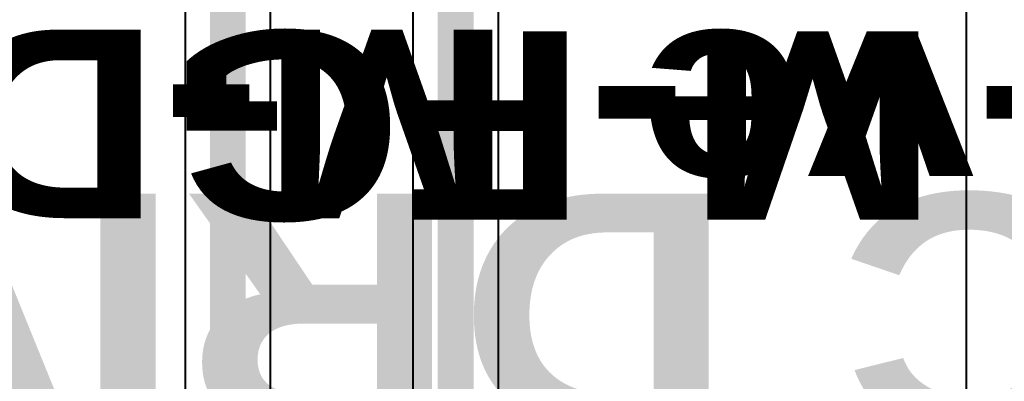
# Model space of a CAD drawing. Header units: inches. Extents: x -3 to 5259, y -3 to 5282.
# Drawn here: x 92.48 to 102.91, y 92.75 to 96.58 of the extents above; entities that cross this region are included whole.
import ezdxf

# ---------------------------------------------------------------- set-up
doc = ezdxf.new("R2010")
doc.units = ezdxf.units.IN
doc.layers.add('Top Layer', color=1, linetype='Continuous')
doc.layers.add('Top Overlay', color=2, linetype='Continuous')
doc.styles.add('Arial Black_Bold', font='', dxfattribs={"height": 0.2})
doc.styles.get('Arial Black_Bold').set_extended_font_data('Arial Black', bold=True)

msp = doc.modelspace()

# ---------------------------------------------------------------- linework, layer by layer
at = {"layer": 'Top Layer'}
for p, q in [((102.51, 106.542), (102.51, 96.553)), ((96.645, 101.186), (96.645, 91.56)), ((97.552, 91.56), (97.552, 100.998)), ((94.229, 100.343), (94.229, 92.637)), ((95.135, 92.45), (95.135, 100.345)), ((102.51, 96.553), (102.51, 91.427))]:
    msp.add_line(p, q, dxfattribs=at)
for points in [[(94.682, 92.45, 0.381, 0.381, 0), (94.682, 102.055, 0.381, 0.381, 0)], [(97.099, 90.856, 0.381, 0.381, 0), (97.099, 101.186, 0.381, 0.381, 0)]]:
    msp.add_lwpolyline(points, format="xyseb", dxfattribs=at)

# ---------------------------------------------------------------- texts
at = {"layer": 'Top Overlay', "style": 'Arial Black_Bold'}
for s, height, p in [('M-DIR', 2, (97.7, 96.477)), ('M-FG', 2, (102.216, 96.461)), ('M -ve', 2, (107.216, 96.461)), ('BLDC DRIVER - 3', 2.54, (112.46, 94.737))]:
    msp.add_text(s, height=height, rotation=180, dxfattribs=at).set_placement(p)

doc.saveas('drawing.dxf')
